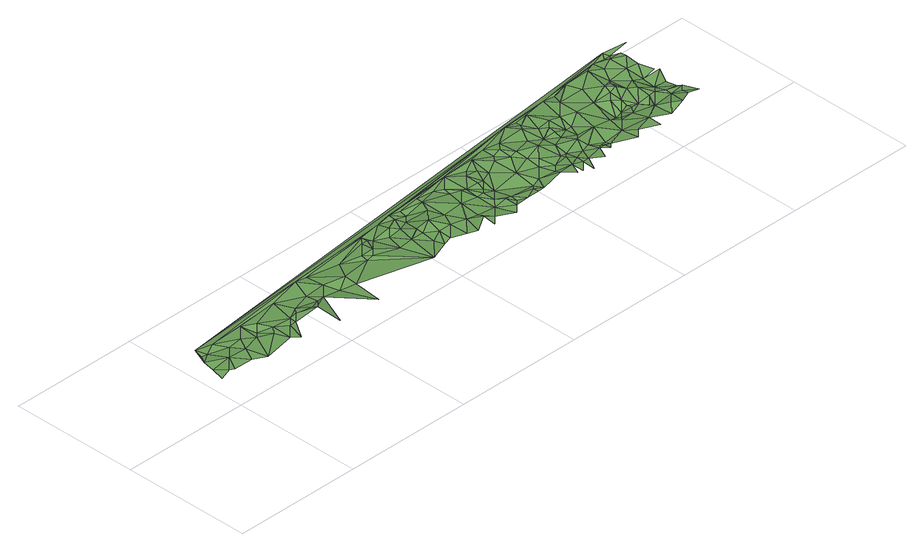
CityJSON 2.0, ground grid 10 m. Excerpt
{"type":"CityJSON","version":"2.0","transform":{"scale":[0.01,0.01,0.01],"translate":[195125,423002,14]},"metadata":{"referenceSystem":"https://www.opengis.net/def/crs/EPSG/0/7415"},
"CityObjects":{
"plantcover1":{"type":"PlantCover","attributes":{"3df_class":"Forest","bgt_fysiekvoorkomen":"groenvoorziening","bgt_status":"bestaand","identificatienamespace":"NL.IMGeo","begroeidterreindeeloptalud":"true","relatievehoogteligging":0,"aantal_punten":0},"geometry":[{"type":"MultiSurface","lod":"1","boundaries":[[[0,1,2]],[[0,2,3]],[[3,4,0]],[[5,4,6]],[[3,2,7]],[[6,4,8]],[[5,6,8]],[[8,4,3]],[[9,3,7]],[[5,8,10]],[[8,3,11]],[[12,3,9]],[[10,8,11]],[[12,11,3]],[[9,13,12]],[[10,11,14]],[[14,11,12]],[[15,12,13]],[[14,12,15]],[[10,14,16]],[[15,13,17]],[[16,14,15]],[[18,17,13]],[[5,10,19]],[[15,20,16]],[[20,15,17]],[[20,21,16]],[[10,16,22]],[[23,20,17]],[[23,17,18]],[[21,20,23]],[[24,18,25]],[[23,18,24]],[[26,21,23]],[[16,21,22]],[[25,27,24]],[[26,23,24]],[[27,26,24]],[[22,21,26]],[[10,22,19]],[[28,26,27]],[[29,28,27]],[[28,30,26]],[[22,26,30]],[[31,30,28]],[[29,31,28]],[[32,33,29]],[[34,30,31]],[[22,30,35]],[[31,29,34]],[[30,34,35]],[[34,29,33]],[[22,35,19]],[[34,33,35]],[[36,5,19]],[[35,33,37]],[[37,19,35]],[[38,33,39]],[[37,33,38]],[[19,37,40]],[[41,38,39]],[[37,38,42]],[[40,37,42]],[[41,42,38]],[[43,40,42]],[[44,42,41]],[[36,19,40]],[[44,43,42]],[[45,40,43]],[[44,46,43]],[[41,47,44]],[[46,48,43]],[[44,49,46]],[[49,50,46]],[[48,45,43]],[[47,49,44]],[[50,48,46]],[[36,40,45]],[[51,50,49]],[[50,52,48]],[[51,49,47]],[[52,45,48]],[[53,52,50]],[[51,53,50]],[[53,45,52]],[[54,51,47]],[[51,55,53]],[[36,45,53]],[[54,55,51]],[[47,56,54]],[[57,53,55]],[[58,56,47]],[[36,53,57]],[[54,59,55]],[[5,36,60]],[[59,57,55]],[[56,61,54]],[[62,59,54]],[[61,62,54]],[[36,57,63]],[[63,57,59]],[[56,64,61]],[[58,64,56]],[[65,59,62]],[[66,62,61]],[[64,58,67]],[[68,36,63]],[[65,63,59]],[[61,64,66]],[[65,62,66]],[[67,69,64]],[[68,63,70]],[[63,65,70]],[[71,69,67]],[[64,69,66]],[[72,68,70]],[[73,65,66]],[[73,70,65]],[[69,74,66]],[[71,75,76]],[[69,71,76]],[[73,66,74]],[[72,70,77]],[[76,74,69]],[[78,36,68]],[[77,70,73]],[[76,75,79]],[[77,73,74]],[[80,72,77]],[[72,78,68]],[[76,81,74]],[[82,76,79]],[[74,81,77]],[[76,82,81]],[[79,83,84]],[[82,79,84]],[[77,85,80]],[[80,78,72]],[[77,81,86]],[[82,84,87]],[[87,81,82]],[[86,85,77]],[[87,84,88]],[[89,86,81]],[[80,85,78]],[[81,87,90]],[[86,91,85]],[[81,90,89]],[[86,89,91]],[[88,92,87]],[[91,89,93]],[[91,78,85]],[[90,87,94]],[[90,93,89]],[[94,87,95]],[[87,92,95]],[[96,90,94]],[[91,93,78]],[[93,90,96]],[[95,92,97]],[[94,95,98]],[[99,93,96]],[[96,94,100]],[[92,101,97]],[[95,97,98]],[[94,98,100]],[[93,99,102]],[[93,103,78]],[[104,36,78]],[[100,99,96]],[[93,102,103]],[[97,101,98]],[[99,105,102]],[[100,105,99]],[[102,105,103]],[[101,106,98]],[[78,103,107]],[[5,60,108]],[[98,109,100]],[[101,110,106]],[[103,105,111]],[[112,105,100]],[[111,107,103]],[[98,106,109]],[[107,113,78]],[[112,111,105]],[[110,114,106]],[[100,115,112]],[[115,100,109]],[[106,114,109]],[[107,111,113]],[[112,113,111]],[[78,113,116]],[[109,114,117]],[[109,117,115]],[[112,118,113]],[[112,115,118]],[[117,114,119]],[[120,115,117]],[[113,118,121]],[[122,118,115]],[[113,121,116]],[[120,117,123]],[[120,124,115]],[[119,123,117]],[[122,115,124]],[[78,116,104]],[[36,104,60]],[[118,122,121]],[[122,125,121]],[[121,125,116]],[[124,120,126]],[[124,127,122]],[[120,123,128]],[[122,127,125]],[[123,119,129]],[[130,129,119]],[[126,120,128]],[[125,131,116]],[[127,131,125]],[[123,129,128]],[[124,132,127]],[[132,124,126]],[[133,126,128]],[[128,129,134]],[[127,135,131]],[[131,104,116]],[[136,129,137]],[[132,126,133]],[[128,134,133]],[[127,132,135]],[[138,134,129]],[[136,138,129]],[[135,139,131]],[[133,134,140]],[[141,142,136]],[[134,138,140]],[[143,132,133]],[[136,142,138]],[[104,131,139]],[[135,132,144]],[[143,133,140]],[[143,144,132]],[[145,140,138]],[[138,142,145]],[[135,144,139]],[[146,147,142]],[[148,143,140]],[[142,147,145]],[[139,149,104]],[[150,144,143]],[[140,145,148]],[[144,151,139]],[[104,149,152]],[[139,151,149]],[[147,153,145]],[[150,143,148]],[[154,144,150]],[[144,155,151]],[[153,148,145]],[[144,154,155]],[[156,147,157]],[[147,158,153]],[[156,158,147]],[[149,159,152]],[[151,159,149]],[[160,156,157]],[[158,161,153]],[[160,158,156]],[[162,150,148]],[[155,163,151]],[[150,164,154]],[[154,164,155]],[[161,158,160]],[[151,163,159]],[[165,148,153]],[[104,152,60]],[[150,162,164]],[[165,153,161]],[[155,164,163]],[[165,162,148]],[[166,161,160]],[[162,167,164]],[[163,168,159]],[[152,159,60]],[[164,168,163]],[[165,167,162]],[[166,160,169]],[[166,165,161]],[[164,167,168]],[[159,168,60]],[[165,170,167]],[[167,170,168]],[[169,171,166]],[[165,166,172]],[[165,172,170]],[[170,173,168]],[[168,173,60]],[[174,166,171]],[[172,166,175]],[[175,166,174]],[[172,176,170]],[[173,177,60]],[[176,173,170]],[[171,178,174]],[[179,172,175]],[[172,179,180]],[[176,172,180]],[[181,175,174]],[[179,175,181]],[[173,182,177]],[[176,183,173]],[[179,184,180]],[[183,182,173]],[[184,179,181]],[[185,176,180]],[[184,185,180]],[[181,174,186]],[[187,184,181]],[[185,188,176]],[[60,177,189]],[[184,187,190]],[[187,181,191]],[[186,174,192]],[[193,183,176]],[[184,194,185]],[[184,190,194]],[[193,176,188]],[[191,181,186]],[[187,191,190]],[[194,188,185]],[[194,190,191]],[[182,189,177]],[[183,195,182]],[[192,196,186]],[[188,194,197]],[[191,186,198]],[[199,194,191]],[[192,200,196]],[[193,188,197]],[[193,195,183]],[[197,194,199]],[[198,201,191]],[[198,186,201]],[[193,197,202]],[[199,191,203]],[[202,197,199]],[[191,201,203]],[[186,196,204]],[[202,205,193]],[[186,206,201]],[[196,200,204]],[[193,205,195]],[[202,199,205]],[[182,195,189]],[[186,204,206]],[[60,189,108]],[[201,206,203]],[[199,203,207]],[[204,200,208]],[[205,199,207]],[[209,195,205]],[[206,210,203]],[[204,211,206]],[[210,206,211]],[[203,210,207]],[[212,204,208]],[[195,209,189]],[[211,204,213]],[[205,207,214]],[[204,212,213]],[[205,214,209]],[[210,211,215]],[[212,208,216]],[[210,217,207]],[[215,211,213]],[[213,212,216]],[[207,217,218]],[[209,219,189]],[[207,218,214]],[[220,217,210]],[[215,220,210]],[[214,219,209]],[[189,219,221]],[[189,221,108]],[[217,222,218]],[[214,218,223]],[[217,220,222]],[[224,219,214]],[[225,221,219]],[[224,214,223]],[[221,225,108]],[[223,218,226]],[[225,219,227]],[[224,227,219]],[[225,228,108]]]}]}
},
"vertices":[
[65,313,164],[46,214,157],[127,228,172],[227,328,170],[84,411,163],[103,510,196],[127,478,150],[177,228,156],[177,478,143],[327,228,156],[277,528,146],[327,428,150],[377,328,162],[427,178,152],[427,428,163],[527,378,149],[527,528,160],[627,328,157],[677,228,149],[1127,628,156],[577,428,136],[627,478,161],[877,578,139],[677,378,158],[777,328,142],[727,178,154],[827,378,148],[827,328,144],[877,378,160],[977,278,214],[927,428,152],[977,328,186],[977,78,207],[1127,378,165],[1077,378,158],[1077,478,144],[1977,728,124],[1227,478,157],[1277,378,138],[1327,78,193],[1227,628,142],[1377,328,164],[1377,428,172],[1477,578,141],[1627,478,146],[1777,678,148],[1627,528,157],[1927,178,168],[1727,628,150],[1677,478,160],[1727,528,160],[1877,428,145],[1777,628,147],[1827,628,122],[1977,428,161],[1927,578,125],[2077,328,147],[1977,628,148],[2127,278,124],[2027,578,140],[3677,928,130],[2077,428,161],[2077,478,167],[2077,678,140],[2177,378,148],[2127,628,118],[2177,478,185],[2177,278,146],[2077,728,147],[2277,378,150],[2177,678,114],[2277,228,155],[2177,728,128],[2277,578,158],[2327,478,147],[2327,178,178],[2377,328,168],[2327,678,152],[2627,778,144],[2477,278,166],[2327,728,150],[2477,478,161],[2477,328,149],[2477,178,154],[2527,228,161],[2477,728,132],[2527,628,139],[2627,328,132],[2677,178,140],[2577,578,164],[2627,478,137],[2527,678,148],[2727,228,150],[2627,578,145],[2677,378,143],[2727,328,151],[2677,478,143],[2777,278,135],[2777,328,142],[2727,528,127],[2777,478,111],[2827,228,156],[2727,578,146],[2727,678,151],[3277,878,154],[2777,578,139],[2927,278,150],[2777,728,136],[4279,999,165],[2977,328,123],[2927,228,159],[2827,678,142],[2877,628,126],[2877,778,151],[2977,228,161],[2977,478,148],[3027,828,128],[3027,328,152],[2977,678,144],[3177,278,155],[3127,428,144],[3027,728,129],[3077,628,147],[3177,328,134],[3127,528,163],[3077,728,156],[3177,478,162],[3127,628,167],[3227,378,132],[3277,278,164],[3227,178,176],[3127,778,152],[3277,578,163],[3327,428,128],[3327,378,146],[3277,678,148],[3377,278,136],[3327,228,117],[3377,328,143],[3327,778,165],[3377,428,123],[3377,178,132],[3427,278,133],[3377,528,141],[3377,628,132],[3477,378,119],[3477,178,174],[3527,278,164],[3527,478,137],[3377,828,145],[3477,578,125],[3427,728,141],[3377,878,139],[3527,378,141],[3477,628,140],[3477,678,153],[3577,278,163],[3577,228,169],[3577,328,135],[3477,878,151],[3627,278,149],[3627,328,133],[3577,528,117],[3527,728,157],[3577,628,107],[3677,478,153],[3777,328,153],[3627,628,107],[3627,728,135],[3777,178,177],[3727,678,147],[3827,228,184],[3827,478,135],[3727,828,146],[3977,278,175],[3877,428,134],[3877,678,140],[3777,928,117],[3977,178,171],[3927,478,104],[3927,528,74],[3977,428,138],[3877,928,159],[3927,828,148],[3977,528,90],[3977,628,137],[4127,378,146],[4027,478,133],[4027,678,149],[4177,978,143],[4027,528,122],[4077,478,132],[4127,228,156],[4027,728,172],[4027,578,139],[4077,928,165],[4177,278,196],[4077,678,169],[4127,428,97],[4127,628,153],[4227,228,210],[4177,478,150],[4077,728,166],[4177,578,165],[4277,378,164],[4127,778,138],[4227,478,154],[4227,678,141],[4327,278,197],[4177,878,156],[4277,528,136],[4277,428,165],[4327,328,187],[4377,378,180],[4277,778,157],[4377,428,151],[4427,278,173],[4327,578,91],[4327,678,100],[4277,928,158],[4377,528,132],[4277,978,131],[4427,628,153],[4377,778,149],[4377,878,159],[4327,978,132],[4427,678,128],[4377,928,155],[4477,978,161]
]}
